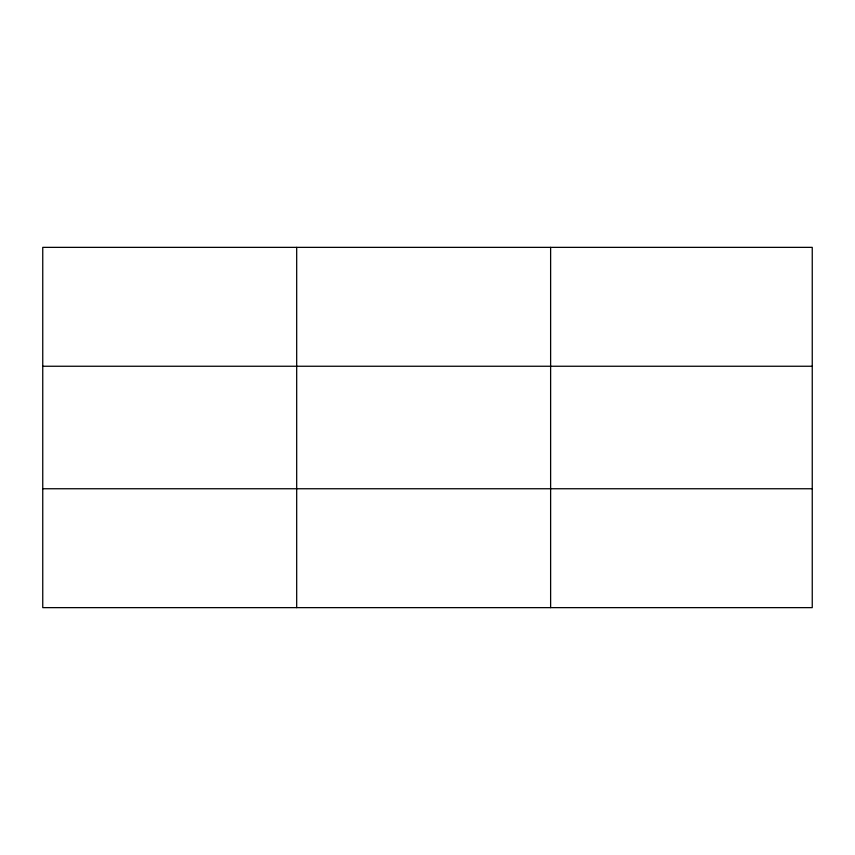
<?xml version="1.0" encoding="UTF-8"?>
<svg xmlns="http://www.w3.org/2000/svg" width="855" height="855" viewBox="0 0 855 855"><rect width="100%" height="100%" fill="white"/><g stroke="black" fill="none" stroke-linecap="round" stroke-linejoin="round"><path stroke-width="1.28" d="M296.685 247.362L296.685 607.638M550.62 247.362L550.62 607.638M812.25 366.25L812.25 247.362L42.75 247.362L42.75 607.638L812.25 607.638L812.25 366.25L42.75 366.25M42.75 488.75L812.25 488.75"/></g></svg>
